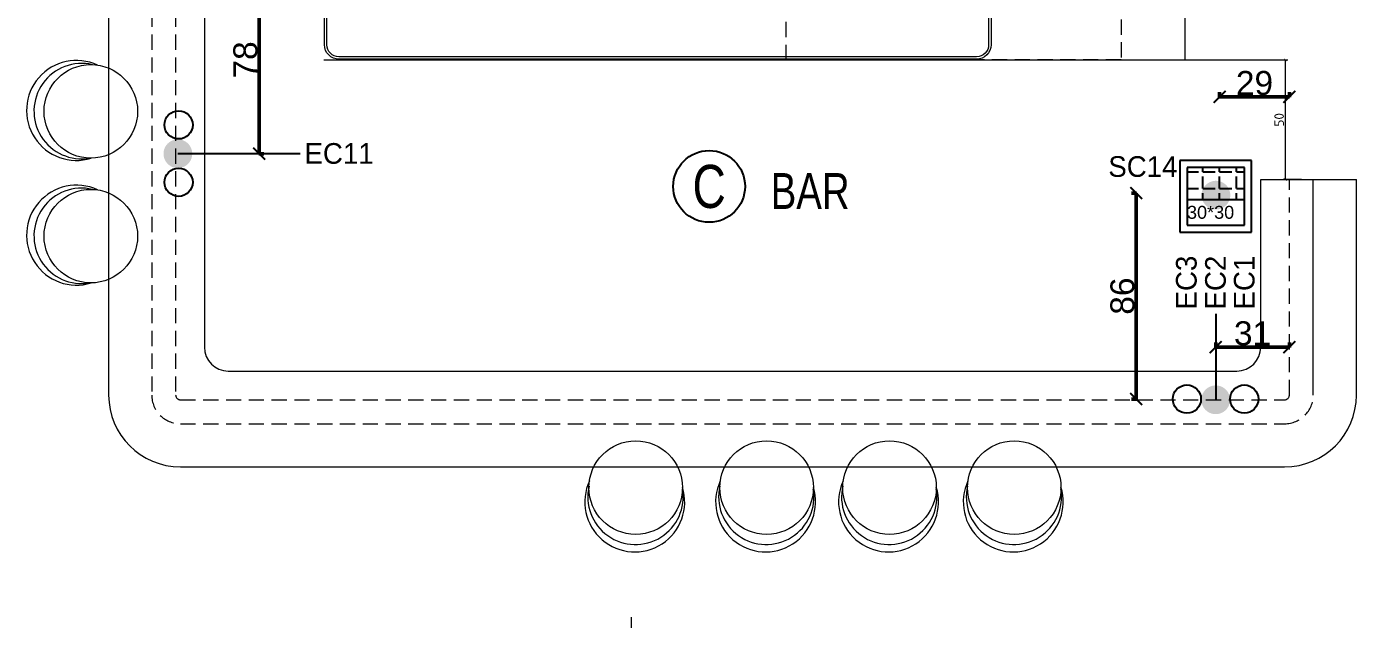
# Model space of a CAD drawing. Header units: inches. Extents: x -10121 to 9010, y 58067 to 62726.
# Drawn here: x 7070 to 7626, y 61065 to 61313 of the extents above; entities that cross this region are included whole.
import ezdxf
from ezdxf.enums import TextEntityAlignment as Align

# ---------------------------------------------------------------- set-up
doc = ezdxf.new("R2010")
doc.units = ezdxf.units.IN
doc.linetypes.add('DASHDOT', pattern=[25.4, 12.7, -6.35, 0, -6.35])
doc.linetypes.add('HIDDEN', pattern=[9.525, 6.35, -3.175])
for name, color, linetype, lineweight in [('A-DUVAR 0.50', 40, 'Continuous', 50), ('Auto-Metal', 71, 'Continuous', 18), ('Auto-Olcu', 33, 'Continuous', 15), ('Auto-Silik', 251, 'Continuous', 5), ('Auto-Tefris', 32, 'Continuous', 9), ('OLCU+KOT', 70, 'Continuous', 20)]:
    doc.layers.add(name, color=color, linetype=linetype, lineweight=lineweight)
for name, color, linetype in [('Kıtc-002 Çizgi', 7, 'Continuous'), ('Kıtc-028 Yer Izgarası', 252, 'Continuous'), ('P100', 9, 'Continuous'), ('S2000-019 Su Tes İşaretler', 5, 'Continuous'), ('SIH', 4, 'Continuous'), ('SU', 152, 'Continuous'), ('wall', 4, 'Continuous')]:
    doc.layers.add(name, color=color, linetype=linetype)
doc.styles.add('1-20', font='isocpeur.ttf', dxfattribs={"height": 4})
doc.styles.get("Standard").update_dxf_attribs({"font": 'arial.ttf'})
doc.styles.add('TAKSİM', font='GOTHIC.TTF', dxfattribs={"height": 20})
doc.styles.add('TCOMPLEX', font='Tcomplex', dxfattribs={"width": 0.8})
doc.dimstyles.new('ölçü 1_20', dxfattribs={"dimtxt": 4, "dimasz": 1, "dimexe": 1, "dimexo": 3, "dimtad": 1, "dimdec": 0, "dimtxsty": '1-20', "dimblk": 'ARCHTICK', "dimcen": 1.5, "dimclrd": 256, "dimclre": 256, "dimclrt": 256, "dimadec": 0, "dimazin": 0, "dimtfac": 1, "dimtdec": 0, "dimtmove": 0, "dimatfit": 3, "dimldrblk": 'ARCHTICK', "dimfxl": 1, "dimlwd": -1, "dimlwe": -1, "dimarcsym": 0})
doc.dimstyles.new('ölçü 1_50', dxfattribs={"dimtxt": 10, "dimasz": 5, "dimexe": 2, "dimexo": 5, "dimtad": 1, "dimdec": 0, "dimtxsty": 'Standard', "dimblk": 'ARCHTICK', "dimcen": 2.5, "dimclrd": 256, "dimclre": 256, "dimclrt": 256, "dimadec": 0, "dimazin": 0, "dimtfac": 1, "dimtdec": 0, "dimtmove": 0, "dimatfit": 3, "dimldrblk": 'ARCHTICK', "dimfxl": 1, "dimlwd": -1, "dimlwe": -1, "dimarcsym": 0})

# ---------------------------------------------------------------- blocks, each defined once
blk = doc.blocks.new('_ARCHTICK')
at = {"color": 0, "linetype": 'ByBlock', "const_width": 0.15}
blk.add_lwpolyline([(-0.5, -0.5), (0.5, 0.5)], dxfattribs=at)
blk = doc.blocks.new('*D758')
at = {"layer": 'Auto-Olcu', "ltscale": 5, "transparency": 16777216}
for p, q in [((7537.76, 61298.75), (7597.61, 61298.75)), ((7596.61, 61248.75), (7596.61, 61298.75)), ((7603.28, 61248.75), (7595.61, 61248.75))]:
    blk.add_line(p, q, dxfattribs=at)
at = {"layer": 'DEFPOINTS', "color": 0, "ltscale": 5, "transparency": 16777216}
for p in [(7534.76, 61298.75), (7596.61, 61298.75), (7606.28, 61248.75)]:
    blk.add_point(p, dxfattribs=at)
at = {"layer": 'Auto-Olcu', "ltscale": 5, "transparency": 16777216}
for p, rotation in [((7596.61, 61298.75), 90), ((7596.61, 61248.75), 270)]:
    blk.add_blockref('_ARCHTICK', p, dxfattribs=dict(at, rotation=rotation))
at = {"layer": 'Auto-Olcu', "ltscale": 5, "transparency": 16777216, "insert": (7593.99, 61273.75), "char_height": 4, "attachment_point": 5, "rotation": 90, "style": '1-20'}
blk.add_mtext('50', dxfattribs=at)
blk = doc.blocks.new('A$C1AAB3821')
at = {"layer": 'Kıtc-028 Yer Izgarası'}
for p, q in [((30, 30), (0, 30)), ((0, 30), (0, 0)), ((30, 0), (30, 30)), ((27, 27), (3, 27)), ((3, 27), (3, 3)), ((3, 25.24), (7.74, 25.24)), ((9.65, 25.24), (9.65, 27)), ((9.65, 25.24), (14.73, 25.24)), ((9.65, 18.25), (9.65, 23.33)), ((16.63, 25.24), (16.63, 27)), ((16.63, 25.24), (21.71, 25.24)), ((16.63, 18.25), (16.63, 23.33)), ((23.62, 25.24), (23.62, 27)), ((23.62, 25.24), (27, 25.24)), ((23.62, 18.25), (23.62, 23.33)), ((27, 3), (27, 27)), ((3, 18.25), (7.74, 18.25)), ((9.65, 18.25), (14.73, 18.25)), ((16.63, 18.25), (21.71, 18.25)), ((23.62, 18.25), (27, 18.25)), ((27, 13.5), (3, 13.5)), ((3, 13.5), (3, 3)), ((9.65, 13.5), (9.65, 16.35)), ((16.63, 13.5), (16.63, 16.35)), ((23.62, 13.5), (23.62, 16.35)), ((27, 3), (27, 13.5)), ((0, 0), (30, 0)), ((3, 3), (27, 3)), ((3, 3), (27, 3))]:
    blk.add_line(p, q, dxfattribs=at)
blk.add_text('30*30', height=5.4, dxfattribs=at).set_placement((3, 5.64))
blk = doc.blocks.new('A$C7E7D3E18')
at = {"layer": 'SIH', "linetype": 'Continuous', "const_width": 6}
blk.add_lwpolyline([(3, 6, 1), (9, 6, 1)], format="xyb", close=True, dxfattribs=at)
blk = doc.blocks.new('A$C6E87713E')
at = {"layer": 'S2000-019 Su Tes İşaretler'}
for centre in [(5.89, 6.3), (29.89, 6.3)]:
    blk.add_circle(centre, 5.89, dxfattribs=at)
blk.add_blockref('A$C7E7D3E18', (11.95, 0))
blk = doc.blocks.new('*D801')
at = {"layer": 'A-DUVAR 0.50', "transparency": 16777216}
for p, q in [((7167.49, 61337.95), (7169.67, 61337.95)), ((7167.67, 61337.95), (7167.67, 61259.57)), ((7167.49, 61259.57), (7169.67, 61259.57))]:
    blk.add_line(p, q, dxfattribs=at)
at = {"layer": 'DEFPOINTS', "color": 0, "transparency": 16777216}
for p in [(7132.76, 61337.95), (7136.69, 61259.57), (7167.67, 61259.57)]:
    blk.add_point(p, dxfattribs=at)
at = {"layer": 'A-DUVAR 0.50', "transparency": 16777216, "xscale": 5, "yscale": 5, "zscale": 5}
for p, rotation in [((7167.67, 61337.95), 90), ((7167.67, 61259.57), 270)]:
    blk.add_blockref('_ARCHTICK', p, dxfattribs=dict(at, rotation=rotation))
at = {"layer": 'A-DUVAR 0.50', "transparency": 16777216, "insert": (7161.94, 61298.76), "char_height": 10, "attachment_point": 5, "rotation": 90}
blk.add_mtext('78', dxfattribs=at)
blk = doc.blocks.new('*D802')
at = {"layer": 'A-DUVAR 0.50', "transparency": 16777216}
for p, q in [((7567.48, 61178.75), (7567.48, 61180.75)), ((7598.28, 61178.57), (7598.28, 61180.75)), ((7598.28, 61178.75), (7567.48, 61178.75))]:
    blk.add_line(p, q, dxfattribs=at)
at = {"layer": 'DEFPOINTS', "color": 0, "transparency": 16777216}
for p in [(7567.48, 61178.75), (7567.48, 61174.7), (7598.28, 61158.75)]:
    blk.add_point(p, dxfattribs=at)
at = {"layer": 'A-DUVAR 0.50', "transparency": 16777216, "xscale": 5, "yscale": 5, "zscale": 5, "rotation": 180}
blk.add_blockref('_ARCHTICK', (7567.48, 61178.75), dxfattribs=at)
at = {"layer": 'A-DUVAR 0.50', "transparency": 16777216, "xscale": 5, "yscale": 5, "zscale": 5}
blk.add_blockref('_ARCHTICK', (7598.28, 61178.75), dxfattribs=at)
at = {"layer": 'A-DUVAR 0.50', "transparency": 16777216, "insert": (7582.88, 61184.49), "char_height": 10, "attachment_point": 5}
blk.add_mtext('31', dxfattribs=at)
blk = doc.blocks.new('*D803')
at = {"layer": 'A-DUVAR 0.50', "transparency": 16777216}
for p, q in [((7534.43, 61243.1), (7532.25, 61243.1)), ((7534.25, 61243.1), (7534.25, 61157.06)), ((7534.43, 61157.06), (7532.25, 61157.06))]:
    blk.add_line(p, q, dxfattribs=at)
at = {"layer": 'DEFPOINTS', "color": 0, "transparency": 16777216}
for p in [(7569.11, 61243.1), (7534.25, 61157.06), (7555.42, 61157.06)]:
    blk.add_point(p, dxfattribs=at)
at = {"layer": 'A-DUVAR 0.50', "transparency": 16777216, "xscale": 5, "yscale": 5, "zscale": 5}
for p, rotation in [((7534.25, 61243.1), 90), ((7534.25, 61157.06), 270)]:
    blk.add_blockref('_ARCHTICK', p, dxfattribs=dict(at, rotation=rotation))
at = {"layer": 'A-DUVAR 0.50', "transparency": 16777216, "insert": (7528.52, 61200.08), "char_height": 10, "attachment_point": 5, "rotation": 90}
blk.add_mtext('86', dxfattribs=at)
blk = doc.blocks.new('*D804')
at = {"layer": 'A-DUVAR 0.50', "transparency": 16777216}
for p, q in [((7569.11, 61283.16), (7569.11, 61285.34)), ((7569.11, 61283.34), (7598.28, 61283.34)), ((7598.28, 61283.16), (7598.28, 61285.34))]:
    blk.add_line(p, q, dxfattribs=at)
at = {"layer": 'DEFPOINTS', "color": 0, "transparency": 16777216}
for p in [(7598.28, 61283.34), (7598.28, 61248.75), (7569.11, 61243.1)]:
    blk.add_point(p, dxfattribs=at)
at = {"layer": 'A-DUVAR 0.50', "transparency": 16777216, "xscale": 5, "yscale": 5, "zscale": 5, "rotation": 180}
blk.add_blockref('_ARCHTICK', (7569.11, 61283.34), dxfattribs=at)
at = {"layer": 'A-DUVAR 0.50', "transparency": 16777216, "xscale": 5, "yscale": 5, "zscale": 5}
blk.add_blockref('_ARCHTICK', (7598.28, 61283.34), dxfattribs=at)
at = {"layer": 'A-DUVAR 0.50', "transparency": 16777216, "insert": (7583.7, 61289.07), "char_height": 10, "attachment_point": 5}
blk.add_mtext('29', dxfattribs=at)

msp = doc.modelspace()

# ---------------------------------------------------------------- linework, layer by layer
at = {"color": 0}
msp.add_circle((7355.75, 61245.91), 15, dxfattribs=at)
at = {"layer": 'Auto-Metal', "ltscale": 5}
for points in [[(7473.56, 61337.96), (7473.56, 61305.07, -0.414214), (7467.56, 61299.07), (7200.98, 61299.07, -0.414214), (7194.98, 61305.07), (7194.98, 61337.95)], [(7472.56, 61337.96), (7472.56, 61305.07, -0.414214), (7467.56, 61300.07), (7200.98, 61300.07, -0.414214), (7195.98, 61305.07), (7195.98, 61337.95)]]:
    msp.add_lwpolyline(points, format="xyb", dxfattribs=at)
at = {"layer": 'Auto-Silik', "linetype": 'HIDDEN'}
for p, q in [((7122.76, 61337.95), (7122.76, 61158.75)), ((7132.76, 61337.95), (7132.76, 61158.75)), ((7598.28, 61158.75), (7598.28, 61248.75)), ((7608.28, 61158.75), (7608.28, 61248.75)), ((7134.76, 61156.75), (7596.28, 61156.75)), ((7134.76, 61146.75), (7596.28, 61146.75))]:
    msp.add_line(p, q, dxfattribs=at)
msp.add_lwpolyline([(7387.92, 61353.75), (7527.92, 61353.75), (7527.92, 61298.75), (7387.92, 61298.75)], close=True, dxfattribs=at)
for centre, radius, start, end in [((7134.76, 61158.75), 12, 180, 270), ((7134.76, 61158.75), 2, 180, 270), ((7596.28, 61158.75), 12, 270, 0), ((7596.28, 61158.75), 2, 270, 0)]:
    msp.add_arc(centre, radius, start, end, dxfattribs=at)
at = {"layer": 'Auto-Tefris', "ltscale": 2}
for p, q in [((7104.76, 61337.95), (7104.76, 61158.75)), ((7144.76, 61337.95), (7144.76, 61178.75)), ((7554.76, 61298.75), (7554.76, 61337.95)), ((7194.76, 61298.75), (7554.76, 61298.75)), ((7586.28, 61178.75), (7586.28, 61248.75)), ((7586.28, 61248.75), (7626.28, 61248.75)), ((7608.28, 61158.75), (7608.28, 61248.75)), ((7626.28, 61158.75), (7626.28, 61248.75)), ((7154.76, 61168.75), (7576.28, 61168.75)), ((7134.76, 61128.75), (7596.28, 61128.75))]:
    msp.add_line(p, q, dxfattribs=at)
msp.add_lwpolyline([(7194.98, 61337.96), (7473.56, 61337.96), (7473.56, 61305.07, -0.414214), (7467.56, 61299.07), (7200.98, 61299.07, -0.414214), (7194.98, 61305.07)], format="xyb", close=True, dxfattribs=at)
for centre in [(7097.31, 61277.25), (7097.31, 61225.13), (7325.07, 61120.05, 72.4), (7379.75, 61120.05, 72.4), (7431.14, 61120.05, 72.4), (7483.26, 61120.05, 72.4)]:
    msp.add_circle(centre, 19.55, dxfattribs=at)
for centre, radius, start, end in [((7091.34, 61277.66), 20.88, 65.1027, 287.0594), ((7093.48, 61277.36, 16.63), 19.94, 76.944, 279.5777), ((7091.34, 61225.54), 20.88, 65.1027, 287.0594), ((7093.48, 61225.25, 16.63), 19.94, 76.944, 279.5777), ((7154.76, 61178.75), 10, 180, 270), ((7576.28, 61178.75), 10, 270, 0), ((7134.76, 61158.75), 30, 180, 270), ((7596.28, 61158.75), 30, 270, 0), ((7324.66, 61114.07, 72.4), 20.88, 155.1027, 17.0594), ((7324.96, 61116.22, 89.03), 19.94, 166.944, 9.5777), ((7379.34, 61114.07, 72.4), 20.88, 155.1027, 17.0594), ((7379.63, 61116.22, 89.03), 19.94, 166.944, 9.5777), ((7430.73, 61114.07, 72.4), 20.88, 155.1027, 17.0594), ((7431.02, 61116.22, 89.03), 19.94, 166.944, 9.5777), ((7482.85, 61114.07, 72.4), 20.88, 155.1027, 17.0594), ((7483.14, 61116.22, 89.03), 19.94, 166.944, 9.5777)]:
    msp.add_arc(centre, radius, start, end, dxfattribs=at)
at = {"layer": 'OLCU+KOT'}
msp.add_line((7323.12, 61065.96), (7323.12, 61047.81), dxfattribs=at)
at = {"layer": 'SU'}
for p, q in [((7184.77, 61259.57), (7133.69, 61259.57)), ((7567.48, 61192.65), (7567.48, 61156.75))]:
    msp.add_line(p, q, dxfattribs=at)

# ---------------------------------------------------------------- block references
at = {"extrusion": (0, 0, -1), "zscale": -1, "rotation": 180}
msp.add_blockref('A$C7E7D3E18', (-7561.57, 61248.26), dxfattribs=at)
at = {"layer": 'Kıtc-002 Çizgi'}
msp.add_blockref('A$C1AAB3821', (7552.48, 61226.75), dxfattribs=at)
at = {"layer": 'wall', "color": 0, "linetype": 'DASHDOT', "rotation": 270}
msp.add_blockref('A$C6E87713E', (7127.69, 61277.52), dxfattribs=at)
at = {"layer": 'wall', "color": 0, "linetype": 'DASHDOT'}
msp.add_blockref('A$C6E87713E', (7549.53, 61150.75), dxfattribs=at)

# ---------------------------------------------------------------- texts
at = {"color": 0, "style": 'TCOMPLEX', "width": 0.8}
msp.add_text('BAR', height=15, dxfattribs=at).set_placement((7381.47, 61236.49))
at = {"layer": 'P100', "color": 0, "style": 'TCOMPLEX', "width": 0.8}
msp.add_text('C', height=18, dxfattribs=at).set_placement((7355.75, 61245.91), align=Align.MIDDLE)
at = {"layer": 'SU', "style": 'TAKSİM'}
for s, p in [('EC11', (7186.61, 61255.37)), ('SC14', (7522.59, 61249.9, -14.43))]:
    msp.add_text(s, height=8.64, dxfattribs=at).set_placement(p)
for s, p in [('EC3', (7559.51, 61194.49)), ('EC2', (7571.69, 61194.49)), ('EC1', (7583.71, 61194.49))]:
    msp.add_text(s, height=8.64, rotation=90, dxfattribs=at).set_placement(p)

# ---------------------------------------------------------------- dimensions: what is measured, and where the dimension line sits
at = {"layer": 'A-DUVAR 0.50'}
for base, p1, p2, picture, middle in [((7167.67, 61259.57), (7132.76, 61337.95), (7136.69, 61259.57), '*D801', (7161.94, 61298.76)), ((7534.25, 61157.06), (7569.11, 61243.1), (7555.42, 61157.06), '*D803', (7528.52, 61200.08))]:
    dim = msp.add_linear_dim(base=base, p1=p1, p2=p2, angle=90, dimstyle='ölçü 1_50', override={"dimfxl": 0.18, "dimfxlon": 1}, dxfattribs=at)
    dim.commit()
    dim.dimension.update_dxf_attribs({"geometry": picture, "text_midpoint": middle})
for base, p1, p2, picture, middle in [((7598.28, 61283.34), (7569.11, 61243.1), (7598.28, 61248.75), '*D804', (7583.7, 61289.07)), ((7567.48, 61178.75), (7598.28, 61158.75), (7567.48, 61174.7), '*D802', (7582.88, 61184.49))]:
    dim = msp.add_linear_dim(base=base, p1=p1, p2=p2, dimstyle='ölçü 1_50', override={"dimfxl": 0.18, "dimfxlon": 1}, dxfattribs=at)
    dim.commit()
    dim.dimension.update_dxf_attribs({"geometry": picture, "text_midpoint": middle})
at = {"layer": 'Auto-Olcu', "ltscale": 5}
dim = msp.add_linear_dim(base=(7596.61, 61298.75), p1=(7606.28, 61248.75), p2=(7534.76, 61298.75), angle=90, dimstyle='ölçü 1_20', dxfattribs=at)
dim.commit()
dim.dimension.update_dxf_attribs({"geometry": '*D758', "text_midpoint": (7593.99, 61273.75)})

doc.saveas('drawing.dxf')
